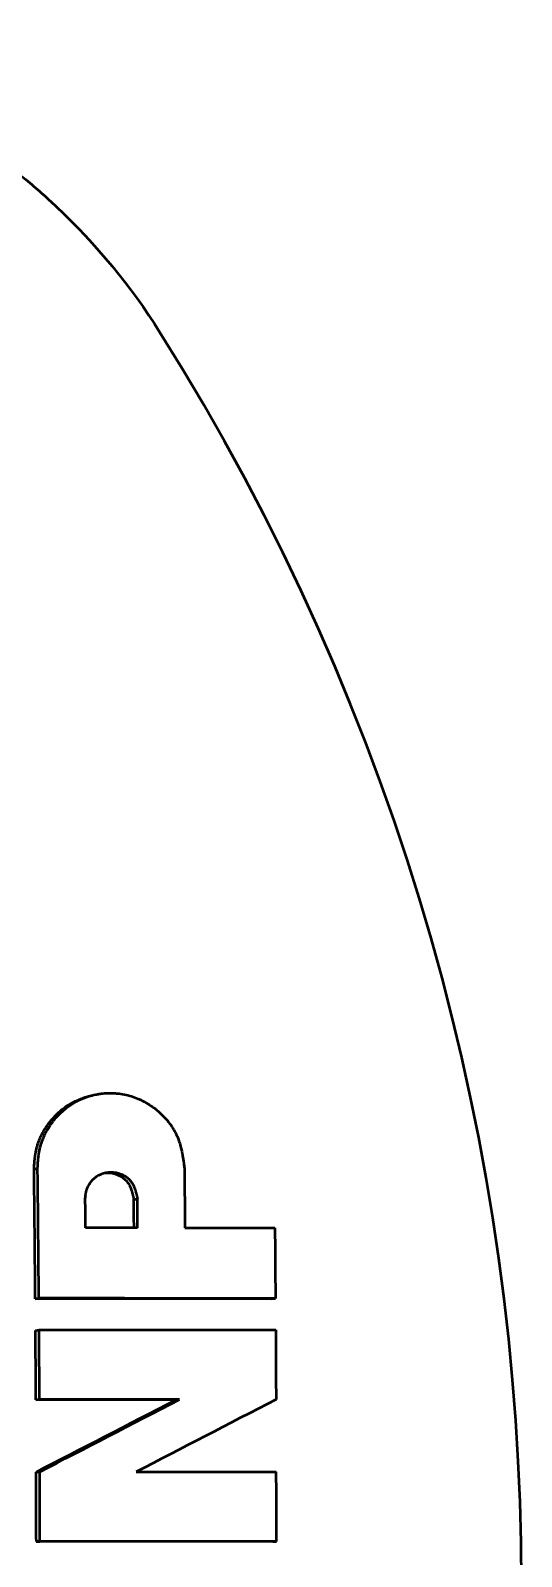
# Model space of a CAD drawing. Header units: millimetres. Extents: x 1510 to 10524, y 7125 to 13164.
# Drawn here: x 5018.35 to 5021.38, y 10994.85 to 11004.29 of the extents above; entities that cross this region are included whole.
import ezdxf

# ---------------------------------------------------------------- set-up
doc = ezdxf.new("R2010")
doc.units = ezdxf.units.MM
doc.header["$LTSCALE"] = 4
doc.layers.add('Visible (ISO)', color=7, linetype='Continuous', lineweight=50)

msp = doc.modelspace()

# ---------------------------------------------------------------- linework, layer by layer
at = {"layer": 'Visible (ISO)'}
for p, q in [((5018.7085, 10997.6976), (5018.7303, 10997.7032)), ((5018.3692, 10997.2469), (5018.3912, 10997.2517)), ((5018.9857, 10997.0591), (5019.0078, 10997.0635)), ((5018.3767, 10996.4445), (5018.3989, 10996.4479)), ((5019.839, 10996.4446), (5019.8613, 10996.4476)), ((5018.3781, 10996.2496), (5018.4004, 10996.2527)), ((5018.3806, 10995.8208), (5018.403, 10995.823)), ((5019.2461, 10995.8208), (5019.2685, 10995.8229)), ((5018.3824, 10995.3739), (5018.4049, 10995.3752)), ((5018.3833, 10994.9449), (5018.4058, 10994.9454)), ((5019.8449, 10994.9449), (5019.8674, 10994.9453))]:
    msp.add_line(p, q, dxfattribs=at)
msp.add_arc((5006.8819, 10994.6859), 14.5, 327.76905, 32.23095, dxfattribs=at)
for centre, major_axis, ratio, start_param, end_param in [((5005.9695, 10994.6048), (-0.0032, 55.3473), 0.229985, 4.753555, 4.756813), ((5006.4896, 10994.609), (0.0067, -56.6063), 0.220966, 1.610959, 1.614068), ((5006.0905, 10994.6091), (0.008, -56.7017), 0.228031, 1.610884, 1.614064), ((5006.8605, 10994.6853), (-0.0001, 51.2499), 0.224839, 4.717454, 4.725825), ((5006.4405, 10994.6853), (-0.0001, 51.3479), 0.233027, 4.717454, 4.725825), ((5006.4493, 10994.6854), (0, -57.8318), 0.232021, 1.57529, 1.582721)]:
    msp.add_ellipse(centre, major_axis=major_axis, ratio=ratio, start_param=start_param, end_param=end_param, dxfattribs=at)
for points, knots in [([(5015.7639, 11004.2859), (5016.0198, 11004.2859), (5016.2716, 11004.2613), (5016.5151, 11004.2148), (5016.5557, 11004.207), (5016.596, 11004.1986), (5016.6361, 11004.1897), (5016.6562, 11004.1852), (5016.6762, 11004.1806), (5016.6961, 11004.1758), (5016.7061, 11004.1734), (5016.716, 11004.171), (5016.7259, 11004.1685), (5016.7309, 11004.1673), (5016.7359, 11004.1661), (5016.7408, 11004.1648), (5016.7458, 11004.1636), (5016.7505, 11004.1623), (5016.7557, 11004.161), (5017.0033, 11004.0977), (5017.2422, 11004.0111), (5017.4689, 11003.9044), (5017.5067, 11003.8866), (5017.5441, 11003.8682), (5017.5812, 11003.8493), (5017.5997, 11003.8398), (5017.6181, 11003.8303), (5017.6365, 11003.8205), (5017.6457, 11003.8157), (5017.6548, 11003.8108), (5017.664, 11003.8058), (5017.6685, 11003.8034), (5017.6731, 11003.8009), (5017.6776, 11003.7984), (5017.6822, 11003.7959), (5017.6866, 11003.7935), (5017.6913, 11003.7909), (5017.9145, 11003.6682), (5018.1247, 11003.5248), (5018.3185, 11003.3639), (5018.3508, 11003.3371), (5018.3827, 11003.3098), (5018.4141, 11003.282), (5018.4298, 11003.2681), (5018.4454, 11003.2541), (5018.4608, 11003.24), (5018.4763, 11003.2259), (5018.4915, 11003.2118), (5018.5068, 11003.1973), (5018.7526, 11002.9658), (5018.9683, 11002.7035), (5019.1475, 11002.4193)], [0, 0, 0, 0, 0.1875, 0.1875, 0.1875, 0.21875, 0.21875, 0.21875, 0.234375, 0.234375, 0.234375, 0.242188, 0.242188, 0.242188, 0.246094, 0.246094, 0.246094, 0.25, 0.25, 0.25, 0.4375, 0.4375, 0.4375, 0.46875, 0.46875, 0.46875, 0.484375, 0.484375, 0.484375, 0.492188, 0.492188, 0.492188, 0.496094, 0.496094, 0.496094, 0.5, 0.5, 0.5, 0.6875, 0.6875, 0.6875, 0.71875, 0.71875, 0.71875, 0.734375, 0.734375, 0.734375, 0.75, 0.75, 0.75, 1, 1, 1, 1]), ([(5018.3692, 10997.2469), (5018.3698, 10997.2566), (5018.3703, 10997.2652), (5018.3708, 10997.2728), (5018.3711, 10997.277), (5018.3713, 10997.2808), (5018.3716, 10997.2844), (5018.3718, 10997.2867), (5018.3719, 10997.2889), (5018.3721, 10997.291), (5018.3721, 10997.2914), (5018.3721, 10997.2916), (5018.3722, 10997.2921), (5018.3722, 10997.2925), (5018.3723, 10997.2932), (5018.3723, 10997.2937), (5018.3724, 10997.2942), (5018.3724, 10997.2947), (5018.3724, 10997.2952), (5018.3725, 10997.2963), (5018.3726, 10997.2973), (5018.3727, 10997.2983), (5018.3729, 10997.3006), (5018.3731, 10997.3026), (5018.3733, 10997.3043), (5018.3737, 10997.3085), (5018.374, 10997.3115), (5018.3745, 10997.3158), (5018.3749, 10997.3196), (5018.3753, 10997.3232), (5018.3758, 10997.3267), (5018.3761, 10997.3285), (5018.3763, 10997.3303), (5018.3765, 10997.332), (5018.3768, 10997.3337), (5018.377, 10997.3352), (5018.3773, 10997.337), (5018.3774, 10997.3379), (5018.3776, 10997.3389), (5018.3777, 10997.3398), (5018.3779, 10997.3407), (5018.378, 10997.3417), (5018.3782, 10997.3426), (5018.3785, 10997.3445), (5018.3788, 10997.3463), (5018.3792, 10997.3481), (5018.3799, 10997.3519), (5018.3806, 10997.3556), (5018.3814, 10997.3592), (5018.3829, 10997.3665), (5018.3846, 10997.3736), (5018.3866, 10997.381), (5018.3886, 10997.3883), (5018.3908, 10997.3955), (5018.3932, 10997.4027), (5018.3955, 10997.4098), (5018.3982, 10997.4171), (5018.4009, 10997.424), (5018.4023, 10997.4275), (5018.4036, 10997.4309), (5018.4051, 10997.4344), (5018.4066, 10997.4378), (5018.4081, 10997.4413), (5018.4096, 10997.4447), (5018.4127, 10997.4515), (5018.416, 10997.4583), (5018.4194, 10997.465), (5018.4229, 10997.4717), (5018.4265, 10997.4784), (5018.4303, 10997.4849), (5018.4341, 10997.4915), (5018.4382, 10997.4982), (5018.4423, 10997.5045), (5018.4444, 10997.5077), (5018.4464, 10997.5108), (5018.4486, 10997.5139), (5018.4507, 10997.517), (5018.4528, 10997.5201), (5018.455, 10997.5231), (5018.4594, 10997.5292), (5018.4639, 10997.5352), (5018.4686, 10997.5411), (5018.4779, 10997.5528), (5018.4878, 10997.5642), (5018.4983, 10997.575), (5018.5087, 10997.5858), (5018.5196, 10997.596), (5018.5309, 10997.6056), (5018.5422, 10997.6153), (5018.554, 10997.6244), (5018.5662, 10997.6328), (5018.5783, 10997.6412), (5018.5909, 10997.649), (5018.6039, 10997.6562), (5018.6168, 10997.6634), (5018.6304, 10997.67), (5018.644, 10997.6758), (5018.6508, 10997.6787), (5018.6576, 10997.6814), (5018.6646, 10997.684), (5018.6715, 10997.6865), (5018.6785, 10997.6889), (5018.6856, 10997.6911), (5018.6931, 10997.6935), (5018.7008, 10997.6957), (5018.7085, 10997.6976)], [0, 0, 0, 0, 0.015625, 0.015625, 0.015625, 0.024318, 0.024318, 0.024318, 0.0301692, 0.0301692, 0.0301692, 0.03125, 0.03125, 0.03125, 0.0318983, 0.0318983, 0.0318983, 0.032587, 0.032587, 0.032587, 0.0341051, 0.0341051, 0.0341051, 0.0378479, 0.0378479, 0.0378479, 0.0468724, 0.0468724, 0.0468724, 0.0546875, 0.0546875, 0.0546875, 0.0585938, 0.0585938, 0.0585938, 0.0625, 0.0625, 0.0625, 0.06427, 0.06427, 0.06427, 0.0660799, 0.0660799, 0.0660799, 0.0698135, 0.0698135, 0.0698135, 0.0776573, 0.0776573, 0.0776573, 0.0937494, 0.0937494, 0.0937494, 0.109375, 0.109375, 0.109375, 0.125, 0.125, 0.125, 0.1328925, 0.1328925, 0.1328925, 0.1406956, 0.1406956, 0.1406956, 0.15625, 0.15625, 0.15625, 0.171875, 0.171875, 0.171875, 0.1875, 0.1875, 0.1875, 0.1954373, 0.1954373, 0.1954373, 0.2033122, 0.2033122, 0.2033122, 0.2189303, 0.2189303, 0.2189303, 0.25, 0.25, 0.25, 0.2811656, 0.2811656, 0.2811656, 0.3125062, 0.3125062, 0.3125062, 0.3438216, 0.3438216, 0.3438216, 0.375, 0.375, 0.375, 0.3907541, 0.3907541, 0.3907541, 0.4064088, 0.4064088, 0.4064088, 0.4231158, 0.4231158, 0.4231158, 0.4231158]), ([(5018.3912, 10997.2517), (5018.3923, 10997.2712), (5018.3933, 10997.2864), (5018.3941, 10997.2971), (5018.3942, 10997.2975), (5018.3942, 10997.2982), (5018.3943, 10997.2987), (5018.3943, 10997.2992), (5018.3943, 10997.2997), (5018.3944, 10997.3002), (5018.3945, 10997.3012), (5018.3946, 10997.3023), (5018.3946, 10997.3033), (5018.3948, 10997.3053), (5018.395, 10997.3073), (5018.3952, 10997.3093), (5018.3956, 10997.3133), (5018.396, 10997.3171), (5018.3964, 10997.3209), (5018.3973, 10997.3283), (5018.3982, 10997.3354), (5018.3992, 10997.3421), (5018.3993, 10997.3429), (5018.3995, 10997.3439), (5018.3997, 10997.3449), (5018.3998, 10997.3458), (5018.4, 10997.3467), (5018.4001, 10997.3477), (5018.4004, 10997.3495), (5018.4008, 10997.3514), (5018.4011, 10997.3532), (5018.4018, 10997.3569), (5018.4025, 10997.3606), (5018.4033, 10997.3643), (5018.4048, 10997.3716), (5018.4066, 10997.3789), (5018.4086, 10997.3862), (5018.4125, 10997.4007), (5018.4172, 10997.415), (5018.4228, 10997.4292), (5018.4242, 10997.4328), (5018.4255, 10997.4362), (5018.427, 10997.4396), (5018.4284, 10997.4431), (5018.4299, 10997.4465), (5018.4315, 10997.4499), (5018.4346, 10997.4568), (5018.4378, 10997.4636), (5018.4413, 10997.4703), (5018.4482, 10997.4837), (5018.4558, 10997.4969), (5018.4642, 10997.5098), (5018.4663, 10997.513), (5018.4683, 10997.5161), (5018.4704, 10997.5192), (5018.4725, 10997.5223), (5018.4747, 10997.5254), (5018.4769, 10997.5285), (5018.4813, 10997.5346), (5018.4858, 10997.5406), (5018.4904, 10997.5465), (5018.4998, 10997.5582), (5018.5096, 10997.5695), (5018.5201, 10997.5804), (5018.5306, 10997.5913), (5018.5414, 10997.6014), (5018.5527, 10997.6111), (5018.564, 10997.6207), (5018.5758, 10997.6298), (5018.588, 10997.6383), (5018.6002, 10997.6468), (5018.6127, 10997.6546), (5018.6257, 10997.6617), (5018.6387, 10997.6689), (5018.652, 10997.6754), (5018.6658, 10997.6813), (5018.6726, 10997.6842), (5018.6794, 10997.687), (5018.6864, 10997.6895), (5018.6933, 10997.6921), (5018.7003, 10997.6945), (5018.7074, 10997.6967), (5018.7215, 10997.7011), (5018.7359, 10997.7048), (5018.7506, 10997.7078), (5018.7579, 10997.7094), (5018.7651, 10997.7106), (5018.7724, 10997.7118), (5018.7798, 10997.7129), (5018.7871, 10997.7138), (5018.7945, 10997.7146), (5018.8092, 10997.7161), (5018.8241, 10997.7168), (5018.8391, 10997.7168), (5018.8466, 10997.7168), (5018.854, 10997.7166), (5018.8614, 10997.7163), (5018.8688, 10997.7159), (5018.8762, 10997.7153), (5018.8836, 10997.7146), (5018.8984, 10997.7131), (5018.9131, 10997.7109), (5018.9278, 10997.7079), (5018.9426, 10997.7049), (5018.9569, 10997.7013), (5018.9711, 10997.6969), (5018.9853, 10997.6925), (5018.9994, 10997.6873), (5019.0132, 10997.6815), (5019.0201, 10997.6785), (5019.0268, 10997.6755), (5019.0335, 10997.6723), (5019.0402, 10997.669), (5019.0468, 10997.6656), (5019.0534, 10997.662), (5019.0665, 10997.6549), (5019.0794, 10997.647), (5019.092, 10997.6385), (5019.1046, 10997.6299), (5019.1166, 10997.6209), (5019.1283, 10997.6113), (5019.1399, 10997.6017), (5019.1512, 10997.5914), (5019.162, 10997.5806), (5019.1647, 10997.5779), (5019.1675, 10997.5751), (5019.1701, 10997.5723), (5019.1728, 10997.5695), (5019.1755, 10997.5667), (5019.178, 10997.5638), (5019.1832, 10997.5581), (5019.1882, 10997.5524), (5019.1931, 10997.5465), (5019.2028, 10997.5347), (5019.2118, 10997.5226), (5019.2201, 10997.5101), (5019.2211, 10997.5085), (5019.2222, 10997.5069), (5019.2233, 10997.5052), (5019.2243, 10997.5036), (5019.2254, 10997.502), (5019.2264, 10997.5003), (5019.2285, 10997.4971), (5019.2305, 10997.4938), (5019.2324, 10997.4905), (5019.2363, 10997.4839), (5019.24, 10997.4772), (5019.2434, 10997.4705), (5019.2503, 10997.4571), (5019.2564, 10997.4435), (5019.2616, 10997.4297), (5019.2619, 10997.4288), (5019.2622, 10997.4281), (5019.2624, 10997.4273), (5019.2627, 10997.4265), (5019.263, 10997.4257), (5019.2633, 10997.425), (5019.2639, 10997.4234), (5019.2644, 10997.4218), (5019.265, 10997.4201), (5019.2661, 10997.4169), (5019.2672, 10997.4136), (5019.2683, 10997.4102), (5019.2704, 10997.4035), (5019.2725, 10997.3965), (5019.2744, 10997.3892), (5019.2783, 10997.3746), (5019.2818, 10997.359), (5019.285, 10997.3423), (5019.2851, 10997.3418), (5019.2851, 10997.3415), (5019.2852, 10997.3411), (5019.2853, 10997.3407), (5019.2854, 10997.3403), (5019.2854, 10997.3399), (5019.2856, 10997.339), (5019.2857, 10997.3382), (5019.2859, 10997.3373), (5019.2862, 10997.3356), (5019.2865, 10997.3339), (5019.2868, 10997.3321), (5019.2874, 10997.3286), (5019.288, 10997.325), (5019.2887, 10997.3212), (5019.2899, 10997.3137), (5019.2911, 10997.3057), (5019.2923, 10997.2972), (5019.2925, 10997.2961), (5019.2925, 10997.2961), (5019.2926, 10997.2955), (5019.2926, 10997.2949), (5019.2927, 10997.2943), (5019.2928, 10997.2937), (5019.293, 10997.2924), (5019.2932, 10997.291), (5019.2934, 10997.2896), (5019.2938, 10997.2866), (5019.2943, 10997.2832), (5019.2948, 10997.2794), (5019.2958, 10997.2718), (5019.297, 10997.2625), (5019.2984, 10997.2515)], [0, 0, 0, 0, 0.03125, 0.03125, 0.03125, 0.032227, 0.032227, 0.032227, 0.033203, 0.033203, 0.033203, 0.035156, 0.035156, 0.035156, 0.039062, 0.039062, 0.039062, 0.046875, 0.046875, 0.046875, 0.0625, 0.0625, 0.0625, 0.064453, 0.064453, 0.064453, 0.066406, 0.066406, 0.066406, 0.070312, 0.070312, 0.070312, 0.078125, 0.078125, 0.078125, 0.09375, 0.09375, 0.09375, 0.125, 0.125, 0.125, 0.132812, 0.132812, 0.132812, 0.140625, 0.140625, 0.140625, 0.15625, 0.15625, 0.15625, 0.1875, 0.1875, 0.1875, 0.195312, 0.195312, 0.195312, 0.203125, 0.203125, 0.203125, 0.21875, 0.21875, 0.21875, 0.25, 0.25, 0.25, 0.28125, 0.28125, 0.28125, 0.3125, 0.3125, 0.3125, 0.34375, 0.34375, 0.34375, 0.375, 0.375, 0.375, 0.390625, 0.390625, 0.390625, 0.40625, 0.40625, 0.40625, 0.4375, 0.4375, 0.4375, 0.453125, 0.453125, 0.453125, 0.46875, 0.46875, 0.46875, 0.5, 0.5, 0.5, 0.515625, 0.515625, 0.515625, 0.53125, 0.53125, 0.53125, 0.5625, 0.5625, 0.5625, 0.59375, 0.59375, 0.59375, 0.625, 0.625, 0.625, 0.640625, 0.640625, 0.640625, 0.65625, 0.65625, 0.65625, 0.6875, 0.6875, 0.6875, 0.71875, 0.71875, 0.71875, 0.75, 0.75, 0.75, 0.757812, 0.757812, 0.757812, 0.765625, 0.765625, 0.765625, 0.78125, 0.78125, 0.78125, 0.8125, 0.8125, 0.8125, 0.816406, 0.816406, 0.816406, 0.820313, 0.820313, 0.820313, 0.828125, 0.828125, 0.828125, 0.84375, 0.84375, 0.84375, 0.875, 0.875, 0.875, 0.876953, 0.876953, 0.876953, 0.878906, 0.878906, 0.878906, 0.882812, 0.882812, 0.882812, 0.890625, 0.890625, 0.890625, 0.90625, 0.90625, 0.90625, 0.9375, 0.9375, 0.9375, 0.938477, 0.938477, 0.938477, 0.939453, 0.939453, 0.939453, 0.941406, 0.941406, 0.941406, 0.945312, 0.945312, 0.945312, 0.953125, 0.953125, 0.953125, 0.96875, 0.96875, 0.96875, 0.970703, 0.970703, 0.970703, 0.972656, 0.972656, 0.972656, 0.976562, 0.976562, 0.976562, 0.984375, 0.984375, 0.984375, 1, 1, 1, 1]), ([(5018.3767, 10996.4445), (5018.3757, 10996.5781), (5018.3745, 10996.7116), (5018.3721, 10996.9793), (5018.3707, 10997.1132), (5018.3692, 10997.2469)], [-0.8022868, -0.8022868, -0.8022868, -0.8022868, -0.4014753, -0.4014753, 0, 0, 0, 0]), ([(5018.3989, 10996.4479), (5018.3979, 10996.5818), (5018.3967, 10996.7156), (5018.3941, 10996.9836), (5018.3927, 10997.1177), (5018.3912, 10997.2517)], [-0.8045485, -0.8045485, -0.8045485, -0.8045485, -0.402727, -0.402727, 0, 0, 0, 0]), ([(5018.6859, 10997.0635), (5018.6865, 10997.0706), (5018.6871, 10997.0767), (5018.6877, 10997.082), (5018.688, 10997.0847), (5018.6883, 10997.0871), (5018.6885, 10997.0893), (5018.6887, 10997.0904), (5018.6888, 10997.0915), (5018.689, 10997.0924), (5018.689, 10997.0929), (5018.6891, 10997.0934), (5018.6892, 10997.0939), (5018.6892, 10997.0944), (5018.6893, 10997.0946), (5018.6894, 10997.0953), (5018.6894, 10997.0955), (5018.6895, 10997.096), (5018.6896, 10997.0963), (5018.6896, 10997.0967), (5018.6897, 10997.0971), (5018.6897, 10997.0974), (5018.6899, 10997.0982), (5018.69, 10997.0989), (5018.6901, 10997.0995), (5018.6904, 10997.1011), (5018.6906, 10997.1025), (5018.6909, 10997.1036), (5018.6914, 10997.1065), (5018.6919, 10997.1085), (5018.6926, 10997.1115), (5018.6932, 10997.1141), (5018.6939, 10997.1165), (5018.6947, 10997.119), (5018.6954, 10997.1214), (5018.6961, 10997.1235), (5018.697, 10997.1259), (5018.6974, 10997.1271), (5018.6979, 10997.1284), (5018.6984, 10997.1296), (5018.6989, 10997.1308), (5018.6994, 10997.132), (5018.6999, 10997.1332), (5018.7009, 10997.1356), (5018.702, 10997.138), (5018.7032, 10997.1404), (5018.7056, 10997.1451), (5018.7083, 10997.1499), (5018.7111, 10997.1544), (5018.7126, 10997.1567), (5018.714, 10997.1588), (5018.7156, 10997.161), (5018.7171, 10997.1632), (5018.7187, 10997.1653), (5018.7204, 10997.1674), (5018.7237, 10997.1716), (5018.7272, 10997.1757), (5018.731, 10997.1796), (5018.7461, 10997.1953), (5018.7637, 10997.2075), (5018.7832, 10997.2158), (5018.7929, 10997.22), (5018.8028, 10997.2232), (5018.8131, 10997.2253), (5018.8233, 10997.2274), (5018.8338, 10997.2285), (5018.8445, 10997.2286), (5018.8659, 10997.2287), (5018.8869, 10997.2245), (5018.9071, 10997.2161), (5018.9172, 10997.2119), (5018.9265, 10997.2069), (5018.9356, 10997.2008), (5018.9401, 10997.1978), (5018.9444, 10997.1945), (5018.9484, 10997.1911), (5018.9525, 10997.1877), (5018.9563, 10997.1841), (5018.9599, 10997.1804), (5018.9634, 10997.1766), (5018.9667, 10997.1727), (5018.9698, 10997.1685), (5018.9714, 10997.1664), (5018.9728, 10997.1643), (5018.9743, 10997.1621), (5018.975, 10997.161), (5018.9757, 10997.1599), (5018.9764, 10997.1588), (5018.977, 10997.1576), (5018.9778, 10997.1564), (5018.9784, 10997.1554), (5018.9787, 10997.1548), (5018.979, 10997.1543), (5018.9793, 10997.1538), (5018.9796, 10997.1532), (5018.9798, 10997.1527), (5018.9801, 10997.1522), (5018.9807, 10997.1511), (5018.9813, 10997.15), (5018.9819, 10997.1488), (5018.983, 10997.1466), (5018.9841, 10997.1442), (5018.9852, 10997.1419), (5018.9863, 10997.1395), (5018.9873, 10997.1371), (5018.9883, 10997.1345), (5018.9888, 10997.1333), (5018.9893, 10997.132), (5018.9898, 10997.1307), (5018.9901, 10997.13), (5018.9903, 10997.1294), (5018.9906, 10997.1287), (5018.9908, 10997.1281), (5018.9911, 10997.1273), (5018.9913, 10997.1267), (5018.9915, 10997.1261), (5018.9917, 10997.1256), (5018.9919, 10997.1251), (5018.9921, 10997.1245), (5018.9923, 10997.1239), (5018.9925, 10997.1233), (5018.9929, 10997.1222), (5018.9932, 10997.121), (5018.9936, 10997.1198), (5018.9944, 10997.1174), (5018.9952, 10997.1148), (5018.996, 10997.1123), (5018.9967, 10997.1098), (5018.9975, 10997.1071), (5018.9982, 10997.1043), (5018.9986, 10997.1029), (5018.999, 10997.1015), (5018.9994, 10997.1001), (5018.9995, 10997.0994), (5018.9997, 10997.0986), (5018.9999, 10997.0979), (5019, 10997.0975), (5019.0001, 10997.0972), (5019.0002, 10997.0968), (5019.0003, 10997.0964), (5019.0004, 10997.0959), (5019.0005, 10997.0957), (5019.0006, 10997.0951), (5019.0007, 10997.0949), (5019.0008, 10997.0944), (5019.0009, 10997.094), (5019.001, 10997.0935), (5019.0011, 10997.093), (5019.0013, 10997.0921), (5019.0016, 10997.0911), (5019.0019, 10997.0899), (5019.0023, 10997.0879), (5019.0029, 10997.0854), (5019.0035, 10997.0826), (5019.0048, 10997.0771), (5019.0063, 10997.0701), (5019.0078, 10997.0635)], [0, 0, 0, 0, 0.03125, 0.03125, 0.03125, 0.046875, 0.046875, 0.046875, 0.054687, 0.054687, 0.054687, 0.058594, 0.058594, 0.058594, 0.0625, 0.0625, 0.0625, 0.063752, 0.063752, 0.063752, 0.065084, 0.065084, 0.065084, 0.068034, 0.068034, 0.068034, 0.07542, 0.07542, 0.07542, 0.093744, 0.093744, 0.093744, 0.109375, 0.109375, 0.109375, 0.125, 0.125, 0.125, 0.132426, 0.132426, 0.132426, 0.140267, 0.140267, 0.140267, 0.156249, 0.156249, 0.156249, 0.1875, 0.1875, 0.1875, 0.203333, 0.203333, 0.203333, 0.218947, 0.218947, 0.218947, 0.25, 0.25, 0.25, 0.375, 0.375, 0.375, 0.437599, 0.437599, 0.437599, 0.5, 0.5, 0.5, 0.625, 0.625, 0.625, 0.6875, 0.6875, 0.6875, 0.718522, 0.718522, 0.718522, 0.75, 0.75, 0.75, 0.78125, 0.78125, 0.78125, 0.796875, 0.796875, 0.796875, 0.804687, 0.804687, 0.804687, 0.8125, 0.8125, 0.8125, 0.816685, 0.816685, 0.816685, 0.82071, 0.82071, 0.82071, 0.828467, 0.828467, 0.828467, 0.84375, 0.84375, 0.84375, 0.859375, 0.859375, 0.859375, 0.867188, 0.867188, 0.867188, 0.871094, 0.871094, 0.871094, 0.875, 0.875, 0.875, 0.879473, 0.879473, 0.879473, 0.883593, 0.883593, 0.883593, 0.891275, 0.891275, 0.891275, 0.90625, 0.90625, 0.90625, 0.921875, 0.921875, 0.921875, 0.929687, 0.929687, 0.929687, 0.933594, 0.933594, 0.933594, 0.935547, 0.935547, 0.935547, 0.9375, 0.9375, 0.9375, 0.943518, 0.943518, 0.943518, 0.948527, 0.948527, 0.948527, 0.957095, 0.957095, 0.957095, 0.971761, 0.971761, 0.971761, 1, 1, 1, 1]), ([(5018.8015, 10997.2224), (5018.8084, 10997.2234), (5018.8154, 10997.2239), (5018.8225, 10997.2239), (5018.8439, 10997.224), (5018.8647, 10997.2199), (5018.8851, 10997.2115), (5018.8953, 10997.2072), (5018.9047, 10997.2022), (5018.9135, 10997.1962), (5018.918, 10997.1932), (5018.9224, 10997.19), (5018.9264, 10997.1866), (5018.9305, 10997.1832), (5018.9343, 10997.1796), (5018.9378, 10997.1758), (5018.945, 10997.1683), (5018.9511, 10997.16), (5018.9563, 10997.1509), (5018.9567, 10997.1503), (5018.9569, 10997.1498), (5018.9572, 10997.1493), (5018.9575, 10997.1487), (5018.9578, 10997.1482), (5018.9581, 10997.1477), (5018.9587, 10997.1466), (5018.9593, 10997.1455), (5018.9598, 10997.1444), (5018.961, 10997.1421), (5018.9621, 10997.1398), (5018.9632, 10997.1374), (5018.9653, 10997.1327), (5018.9673, 10997.1276), (5018.9692, 10997.1223), (5018.9695, 10997.1216), (5018.9696, 10997.1212), (5018.9698, 10997.1206), (5018.97, 10997.1201), (5018.9702, 10997.1195), (5018.9704, 10997.1189), (5018.9708, 10997.1178), (5018.9712, 10997.1166), (5018.9716, 10997.1154), (5018.9724, 10997.113), (5018.9731, 10997.1105), (5018.9739, 10997.1079), (5018.9754, 10997.1028), (5018.9769, 10997.0972), (5018.9784, 10997.0913), (5018.9786, 10997.0906), (5018.9786, 10997.0905), (5018.9787, 10997.09), (5018.9788, 10997.0896), (5018.9789, 10997.0891), (5018.9791, 10997.0886), (5018.9793, 10997.0876), (5018.9795, 10997.0866), (5018.9798, 10997.0855), (5018.9803, 10997.0833), (5018.9809, 10997.0809), (5018.9815, 10997.0782), (5018.9827, 10997.0729), (5018.9841, 10997.0665), (5018.9857, 10997.0591)], [0.4584459, 0.4584459, 0.4584459, 0.4584459, 0.5, 0.5, 0.5, 0.625, 0.625, 0.625, 0.6875, 0.6875, 0.6875, 0.71875, 0.71875, 0.71875, 0.75, 0.75, 0.75, 0.8125, 0.8125, 0.8125, 0.8164062, 0.8164062, 0.8164062, 0.8203125, 0.8203125, 0.8203125, 0.828125, 0.828125, 0.828125, 0.84375, 0.84375, 0.84375, 0.875, 0.875, 0.875, 0.8789062, 0.8789062, 0.8789062, 0.8828125, 0.8828125, 0.8828125, 0.890625, 0.890625, 0.890625, 0.90625, 0.90625, 0.90625, 0.9375, 0.9375, 0.9375, 0.9414062, 0.9414062, 0.9414062, 0.9453125, 0.9453125, 0.9453125, 0.953125, 0.953125, 0.953125, 0.96875, 0.96875, 0.96875, 1, 1, 1, 1]), ([(5019.2984, 10997.2515), (5019.2991, 10997.1902), (5019.2997, 10997.1288), (5019.3009, 10997.006), (5019.3015, 10996.9446), (5019.302, 10996.8832)], [-0.3686432, -0.3686432, -0.3686432, -0.3686432, -0.1843216, -0.1843216, 0, 0, 0, 0]), ([(5019.8579, 10996.8831), (5019.8585, 10996.8105), (5019.8591, 10996.738), (5019.8602, 10996.5928), (5019.8608, 10996.5202), (5019.8613, 10996.4476)], [-0.4357406, -0.4357406, -0.4357406, -0.4357406, -0.2178703, -0.2178703, 0, 0, 0, 0]), ([(5018.403, 10995.823), (5018.4026, 10995.8946), (5018.4022, 10995.9662), (5018.4014, 10996.1095), (5018.4009, 10996.1811), (5018.4004, 10996.2527)], [-0.4298363, -0.4298363, -0.4298363, -0.4298363, -0.2149181, -0.2149181, 0, 0, 0, 0]), ([(5019.8626, 10996.2524), (5019.863, 10996.1808), (5019.8634, 10996.1092), (5019.8642, 10995.966), (5019.8646, 10995.8944), (5019.8649, 10995.8228)], [-0.4297425, -0.4297425, -0.4297425, -0.4297425, -0.2148713, -0.2148713, 0, 0, 0, 0]), ([(5018.3806, 10995.8208), (5018.3803, 10995.8923), (5018.3799, 10995.9637), (5018.379, 10996.1067), (5018.3786, 10996.1782), (5018.3781, 10996.2496)], [-0.4288877, -0.4288877, -0.4288877, -0.4288877, -0.2144231, -0.2144231, 0, 0, 0, 0])]:
    msp.add_open_spline(points, degree=3, knots=knots, dxfattribs=at)
for points in [[(5019.0095, 10996.8833), (5018.9008, 10996.8833), (5018.7936, 10996.8834), (5018.6877, 10996.8834)], [(5019.302, 10996.8832), (5019.4834, 10996.8832), (5019.6687, 10996.8832), (5019.8579, 10996.8831)], [(5019.839, 10996.4446), (5019.3231, 10996.4446), (5018.8357, 10996.4446), (5018.3767, 10996.4445)], [(5019.8613, 10996.4476), (5019.3454, 10996.4477), (5018.8579, 10996.4478), (5018.3989, 10996.4479)], [(5018.4004, 10996.2527), (5018.8591, 10996.2526), (5019.3465, 10996.2525), (5019.8626, 10996.2524)], [(5019.2461, 10995.8208), (5018.9472, 10995.8208), (5018.6588, 10995.8208), (5018.3806, 10995.8208)], [(5018.3824, 10995.3739), (5018.6602, 10995.5176), (5018.9481, 10995.6665), (5019.2461, 10995.8208)], [(5019.2685, 10995.8229), (5018.9696, 10995.8229), (5018.6812, 10995.8229), (5018.403, 10995.823)], [(5018.4049, 10995.3752), (5018.6826, 10995.5192), (5018.9705, 10995.6684), (5019.2685, 10995.8229)], [(5019.8649, 10995.8228), (5019.5674, 10995.6686), (5019.2795, 10995.5193), (5019.0012, 10995.3751)], [(5019.0012, 10995.3751), (5019.2797, 10995.3751), (5019.5682, 10995.3751), (5019.8665, 10995.375)], [(5019.8449, 10994.9449), (5019.3283, 10994.9449), (5018.8412, 10994.9449), (5018.3833, 10994.9449)], [(5019.8674, 10994.9453), (5019.3508, 10994.9453), (5018.8636, 10994.9454), (5018.4058, 10994.9454)]]:
    msp.add_open_spline(points, degree=3, dxfattribs=at)

doc.saveas('drawing.dxf')
